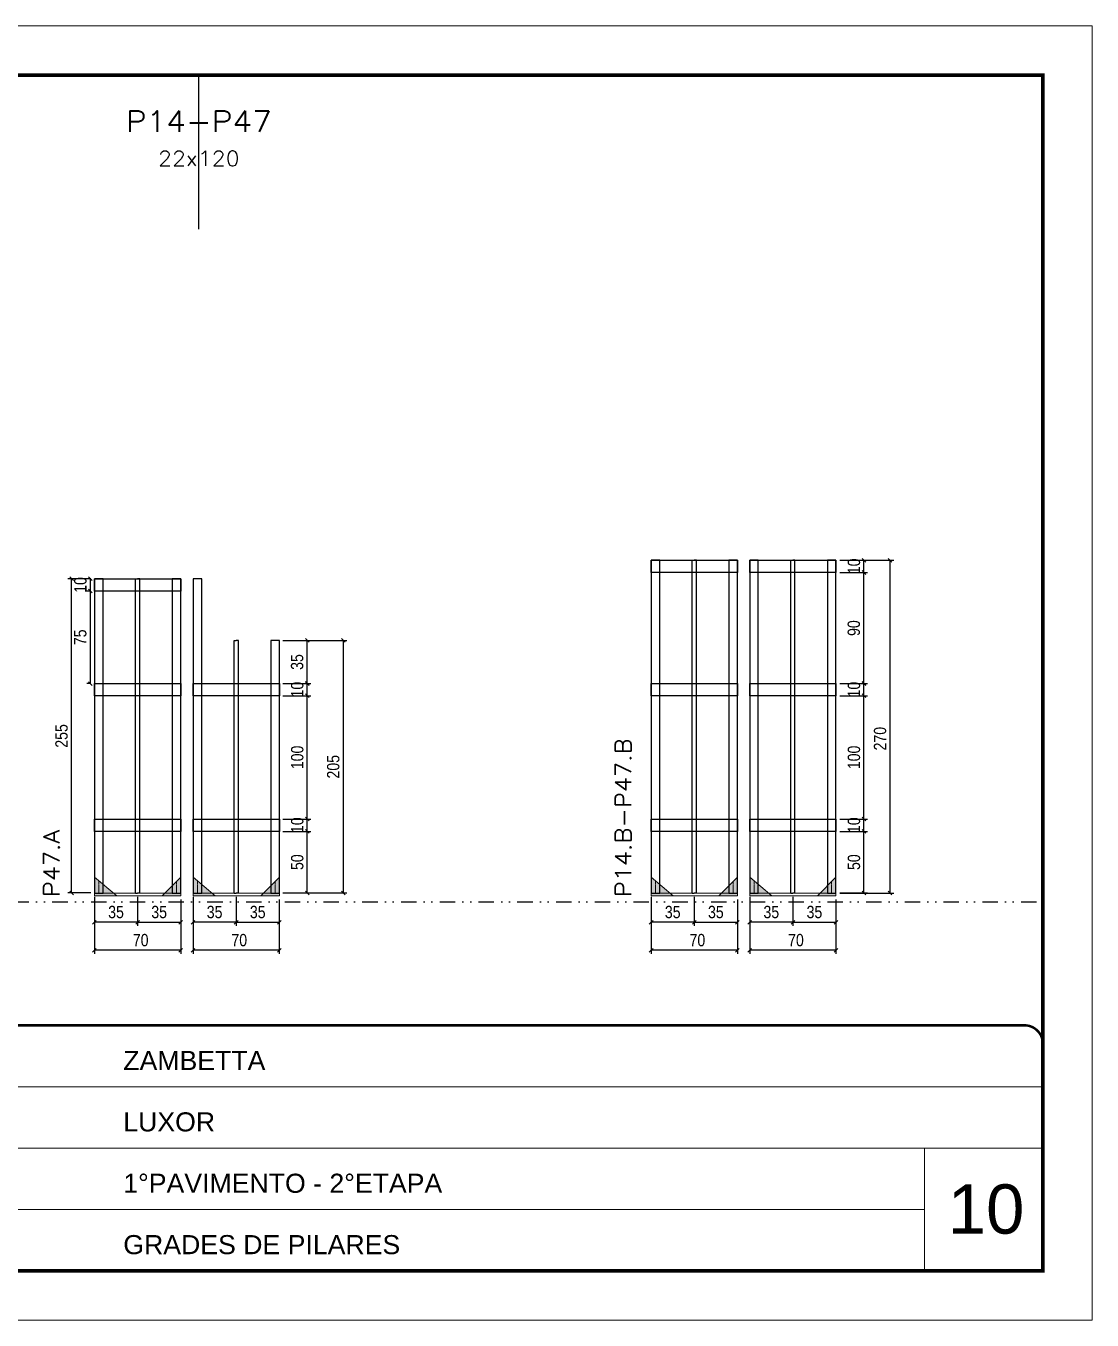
# Model space of a CAD drawing. Extents: x 14400 to 20667, y -21631 to 6985.
# Drawn here: x 16632 to 17497, y 3638 to 4688 of the extents above; entities that cross this region are included whole.
import ezdxf
from ezdxf.enums import TextEntityAlignment as Align

# ---------------------------------------------------------------- set-up
doc = ezdxf.new("R2010")
doc.units = 0
for name, pattern in [('CONTINUO', [0]), ('DASHED', [0.75, 0.5, -0.25]), ('DIVIDE2', [0.625, 0.25, -0.125, 0, -0.125, 0, -0.125]), ('HIDDEN', [0.375, 0.25, -0.125])]:
    doc.linetypes.add(name, pattern=pattern)
for name, color, linetype, lineweight in [('CARIMBO', 255, 'Continuous', 9), ('Folhas', 255, 'Continuous', 9), ('Madeira', 126, 'Continuous', 18), ('Sarr 2.2x7', 40, 'Continuous', 9), ('SARRAFO DE PRESSAO', 251, 'DASHED', 9), ('Texto Seção', 7, 'Continuous', 15)]:
    doc.layers.add(name, color=color, linetype=linetype, lineweight=lineweight)
for name, color, linetype in [('COTA', 241, 'Continuous'), ('Nível', 160, 'Continuous'), ('SARR_2.2x10', 60, 'Continuous'), ('SARR_3.5x7', 81, 'Continuous'), ('SARR_7x7', 40, 'Continuous'), ('Texto de Titulo', 7, 'Continuous'), ('Texto Qtd Sarr', 242, 'Continuous')]:
    doc.layers.add(name, color=color, linetype=linetype)
doc.styles.add('ARIAL', font='arial.ttf')
doc.styles.add('COTA TECNICA', font='techl___.ttf', dxfattribs={"height": 10})
doc.styles.add('REGUA-120', font='ROMANS.shx', dxfattribs={"height": 15})
doc.styles.add('ROMANS', font='romans.shx')
doc.dimstyles.new('PAINEL', dxfattribs={"dimtxt": 10, "dimasz": 3, "dimexe": 3, "dimexo": 3, "dimgap": 3, "dimtad": 1, "dimdec": 1, "dimzin": 12, "dimdsep": 46, "dimtxsty": 'COTA TECNICA', "dimblk1": 'OBLIQUE', "dimblk2": 'OBLIQUE', "dimsah": 1, "dimcen": 0.9, "dimclrd": 4, "dimclre": 4, "dimclrt": 240, "dimadec": 1, "dimazin": 3, "dimtfac": 1, "dimtdec": 1, "dimtmove": 0, "dimatfit": 3, "dimfxl": 1, "dimtolj": 1, "dimtzin": 12, "dimarcsym": 0})

# ---------------------------------------------------------------- blocks, each defined once
blk = doc.blocks.new('9999999999')
at = {"color": 30, "linetype": 'CONTINUO'}
for p, q in [((98564.6, 34379.6), (99584, 34379.6)), ((98564.6, 34329.8), (99488, 34329.8)), ((99584, 34329.8), (99488, 34329.8)), ((99488, 34329.8), (99488, 34230.2)), ((98564.6, 34280), (99488, 34280))]:
    blk.add_line(p, q, dxfattribs=at)
at = {"color": 30, "linetype": 'CONTINUO', "const_width": 2}
blk.add_lwpolyline([(99584, 34230.2), (99584, 34414.4, 0.414214), (99569, 34429.4), (98229, 34429.4, 0.414214), (98214, 34414.4), (98214, 34245.2, 0.414214), (98229, 34230.2), (99584, 34230.2)], format="xyb", dxfattribs=at)
at = {"layer": 'Folhas'}
blk.add_lwpolyline([(98139, 34190.2), (99624, 34190.2), (99624, 35240.2), (98139, 35240.2)], close=True, dxfattribs=at)
at = {"layer": 'Folhas', "color": 30, "const_width": 3}
blk.add_lwpolyline([(98214, 34230.2), (99584, 34230.2), (99584, 35200.2), (98214, 35200.2)], close=True, dxfattribs=at)
at = {"color": 7, "linetype": 'Continuous', "ltscale": 5, "style": 'ARIAL'}
for s, height, p in [('ZAMBETTA', 15.48, (98837.7, 34393.1)), ('LUXOR', 15.48, (98837.7, 34343.3)), ('1°PAVIMENTO - 2°ETAPA', 15.483, (98837.7, 34293.5)), ('GRADES DE PILARES', 15.483, (98837.7, 34243.7))]:
    blk.add_text(s, height=height, dxfattribs=at).set_placement(p)
blk = doc.blocks.new('_Oblique')
at = {"color": 0, "linetype": 'ByBlock', "lineweight": -2}
blk.add_line((-0.5, -0.5), (0.5, 0.5), dxfattribs=at)
blk = doc.blocks.new('*D812')
at = {"layer": 'COTA', "color": 4, "lineweight": -2, "transparency": 16777216}
for p, q in [((17289.1, 3978.9), (17289.1, 3934.7)), ((17219.1, 3965.9), (17219.1, 3934.7)), ((17289.1, 3937.7), (17219.1, 3937.7))]:
    blk.add_line(p, q, dxfattribs=at)
at = {"layer": 'Defpoints', "color": 0, "transparency": 16777216}
for p in [(17289.1, 3981.9), (17219.1, 3968.9), (17219.1, 3937.7)]:
    blk.add_point(p, dxfattribs=at)
at = {"layer": 'COTA', "color": 4, "lineweight": -2, "transparency": 16777216, "xscale": 3, "yscale": 3, "zscale": 3, "rotation": 180}
blk.add_blockref('_Oblique', (17219.1, 3937.7), dxfattribs=at)
at = {"layer": 'COTA', "color": 4, "lineweight": -2, "transparency": 16777216, "xscale": 3, "yscale": 3, "zscale": 3}
blk.add_blockref('_Oblique', (17289.1, 3937.7), dxfattribs=at)
at = {"layer": 'COTA', "color": 240, "transparency": 16777216, "insert": (17256.6, 3945.8), "char_height": 10, "attachment_point": 5, "style": 'COTA TECNICA'}
blk.add_mtext('\\A1;70', dxfattribs=at)
blk = doc.blocks.new('*D813')
at = {"layer": 'COTA', "color": 4, "lineweight": -2, "transparency": 16777216}
for p, q in [((17292.1, 4034.1), (17314.8, 4034.1)), ((17311.8, 3984.1), (17311.8, 4034.1)), ((17292.1, 3984.1), (17314.8, 3984.1))]:
    blk.add_line(p, q, dxfattribs=at)
at = {"layer": 'Defpoints', "color": 0, "transparency": 16777216}
for p in [(17289.1, 4034.1), (17311.8, 4034.1), (17289.1, 3984.1)]:
    blk.add_point(p, dxfattribs=at)
at = {"layer": 'COTA', "color": 4, "lineweight": -2, "transparency": 16777216, "xscale": 3, "yscale": 3, "zscale": 3}
for p, rotation in [((17311.8, 4034.1), 90), ((17311.8, 3984.1), 270)]:
    blk.add_blockref('_Oblique', p, dxfattribs=dict(at, rotation=rotation))
at = {"layer": 'COTA', "color": 240, "transparency": 16777216, "insert": (17303.7, 4009.1), "char_height": 10, "attachment_point": 5, "rotation": 90, "style": 'COTA TECNICA'}
blk.add_mtext('\\A1;50', dxfattribs=at)
blk = doc.blocks.new('*D814')
at = {"layer": 'COTA', "color": 4, "lineweight": -2, "transparency": 16777216}
for p, q in [((17292.1, 4044.1), (17314.8, 4044.1)), ((17311.8, 4034.1), (17311.8, 4044.1)), ((17292.1, 4034.1), (17314.8, 4034.1))]:
    blk.add_line(p, q, dxfattribs=at)
at = {"layer": 'Defpoints', "color": 0, "transparency": 16777216}
for p in [(17289.1, 4044.1), (17311.8, 4044.1), (17289.1, 4034.1)]:
    blk.add_point(p, dxfattribs=at)
at = {"layer": 'COTA', "color": 4, "lineweight": -2, "transparency": 16777216, "xscale": 3, "yscale": 3, "zscale": 3}
for p, rotation in [((17311.8, 4044.1), 90), ((17311.8, 4034.1), 270)]:
    blk.add_blockref('_Oblique', p, dxfattribs=dict(at, rotation=rotation))
at = {"layer": 'COTA', "color": 240, "transparency": 16777216, "insert": (17303.7, 4039.1), "char_height": 10, "attachment_point": 5, "rotation": 90, "style": 'COTA TECNICA'}
blk.add_mtext('\\A1;10', dxfattribs=at)
blk = doc.blocks.new('*D815')
at = {"layer": 'COTA', "color": 4, "lineweight": -2, "transparency": 16777216}
for p, q in [((17292.1, 4144.1), (17314.8, 4144.1)), ((17311.8, 4044.1), (17311.8, 4144.1)), ((17292.1, 4044.1), (17314.8, 4044.1))]:
    blk.add_line(p, q, dxfattribs=at)
at = {"layer": 'Defpoints', "color": 0, "transparency": 16777216}
for p in [(17289.1, 4144.1), (17311.8, 4144.1), (17289.1, 4044.1)]:
    blk.add_point(p, dxfattribs=at)
at = {"layer": 'COTA', "color": 4, "lineweight": -2, "transparency": 16777216, "xscale": 3, "yscale": 3, "zscale": 3}
for p, rotation in [((17311.8, 4144.1), 90), ((17311.8, 4044.1), 270)]:
    blk.add_blockref('_Oblique', p, dxfattribs=dict(at, rotation=rotation))
at = {"layer": 'COTA', "color": 240, "transparency": 16777216, "insert": (17303.7, 4094.1), "char_height": 10, "attachment_point": 5, "rotation": 90, "style": 'COTA TECNICA'}
blk.add_mtext('\\A1;100', dxfattribs=at)
blk = doc.blocks.new('*D816')
at = {"layer": 'COTA', "color": 4, "lineweight": -2, "transparency": 16777216}
for p, q in [((17292.1, 4154.1), (17314.8, 4154.1)), ((17311.8, 4144.1), (17311.8, 4154.1)), ((17292.1, 4144.1), (17314.8, 4144.1))]:
    blk.add_line(p, q, dxfattribs=at)
at = {"layer": 'Defpoints', "color": 0, "transparency": 16777216}
for p in [(17289.1, 4154.1), (17311.8, 4154.1), (17289.1, 4144.1)]:
    blk.add_point(p, dxfattribs=at)
at = {"layer": 'COTA', "color": 4, "lineweight": -2, "transparency": 16777216, "xscale": 3, "yscale": 3, "zscale": 3}
for p, rotation in [((17311.8, 4154.1), 90), ((17311.8, 4144.1), 270)]:
    blk.add_blockref('_Oblique', p, dxfattribs=dict(at, rotation=rotation))
at = {"layer": 'COTA', "color": 240, "transparency": 16777216, "insert": (17303.7, 4149.1), "char_height": 10, "attachment_point": 5, "rotation": 90, "style": 'COTA TECNICA'}
blk.add_mtext('\\A1;10', dxfattribs=at)
blk = doc.blocks.new('*D817')
at = {"layer": 'COTA', "color": 4, "lineweight": -2, "transparency": 16777216}
for p, q in [((17292.1, 4254), (17336, 4254)), ((17333, 3984), (17333, 4254)), ((17292.1, 3984), (17336, 3984))]:
    blk.add_line(p, q, dxfattribs=at)
at = {"layer": 'Defpoints', "color": 0, "transparency": 16777216}
for p in [(17289.1, 4254), (17333, 4254), (17289.1, 3984)]:
    blk.add_point(p, dxfattribs=at)
at = {"layer": 'COTA', "color": 4, "lineweight": -2, "transparency": 16777216, "xscale": 3, "yscale": 3, "zscale": 3}
for p, rotation in [((17333, 4254), 90), ((17333, 3984), 270)]:
    blk.add_blockref('_Oblique', p, dxfattribs=dict(at, rotation=rotation))
at = {"layer": 'COTA', "color": 240, "transparency": 16777216, "insert": (17324.9, 4109.3), "char_height": 10, "attachment_point": 5, "rotation": 90, "style": 'COTA TECNICA'}
blk.add_mtext('\\A1;270', dxfattribs=at)
blk = doc.blocks.new('*D818')
at = {"layer": 'COTA', "color": 4, "lineweight": -2, "transparency": 16777216}
for p, q in [((17209.1, 3978.9), (17209.1, 3934.7)), ((17139.1, 3965.9), (17139.1, 3934.7)), ((17209.1, 3937.7), (17139.1, 3937.7))]:
    blk.add_line(p, q, dxfattribs=at)
at = {"layer": 'Defpoints', "color": 0, "transparency": 16777216}
for p in [(17209.1, 3981.9), (17139.1, 3968.9), (17139.1, 3937.7)]:
    blk.add_point(p, dxfattribs=at)
at = {"layer": 'COTA', "color": 4, "lineweight": -2, "transparency": 16777216, "xscale": 3, "yscale": 3, "zscale": 3, "rotation": 180}
blk.add_blockref('_Oblique', (17139.1, 3937.7), dxfattribs=at)
at = {"layer": 'COTA', "color": 4, "lineweight": -2, "transparency": 16777216, "xscale": 3, "yscale": 3, "zscale": 3}
blk.add_blockref('_Oblique', (17209.1, 3937.7), dxfattribs=at)
at = {"layer": 'COTA', "color": 240, "transparency": 16777216, "insert": (17176.6, 3945.8), "char_height": 10, "attachment_point": 5, "style": 'COTA TECNICA'}
blk.add_mtext('\\A1;70', dxfattribs=at)
blk = doc.blocks.new('*D819')
at = {"layer": 'COTA', "color": 4, "lineweight": -2, "transparency": 16777216}
for p, q in [((17139.1, 3981.1), (17139.1, 3957.4)), ((17174.1, 3981.1), (17174.1, 3957.4)), ((17174.1, 3960.4), (17139.1, 3960.4))]:
    blk.add_line(p, q, dxfattribs=at)
at = {"layer": 'Defpoints', "color": 0, "transparency": 16777216}
for p in [(17139.1, 3984.1), (17174.1, 3984.1), (17139.1, 3960.4)]:
    blk.add_point(p, dxfattribs=at)
at = {"layer": 'COTA', "color": 4, "lineweight": -2, "transparency": 16777216, "xscale": 3, "yscale": 3, "zscale": 3, "rotation": 180}
blk.add_blockref('_Oblique', (17139.1, 3960.4), dxfattribs=at)
at = {"layer": 'COTA', "color": 4, "lineweight": -2, "transparency": 16777216, "xscale": 3, "yscale": 3, "zscale": 3}
blk.add_blockref('_Oblique', (17174.1, 3960.4), dxfattribs=at)
at = {"layer": 'COTA', "color": 240, "transparency": 16777216, "insert": (17156.6, 3968.6), "char_height": 10, "attachment_point": 5, "style": 'COTA TECNICA'}
blk.add_mtext('\\A1;35', dxfattribs=at)
blk = doc.blocks.new('*D820')
at = {"layer": 'COTA', "color": 4, "lineweight": -2, "transparency": 16777216}
for p, q in [((17292.1, 4244.1), (17314.8, 4244.1)), ((17311.8, 4154), (17311.8, 4244.1)), ((17292.1, 4154), (17314.8, 4154))]:
    blk.add_line(p, q, dxfattribs=at)
at = {"layer": 'Defpoints', "color": 0, "transparency": 16777216}
for p in [(17289.1, 4244.1), (17311.8, 4244.1), (17289.1, 4154)]:
    blk.add_point(p, dxfattribs=at)
at = {"layer": 'COTA', "color": 4, "lineweight": -2, "transparency": 16777216, "xscale": 3, "yscale": 3, "zscale": 3}
for p, rotation in [((17311.8, 4244.1), 90), ((17311.8, 4154), 270)]:
    blk.add_blockref('_Oblique', p, dxfattribs=dict(at, rotation=rotation))
at = {"layer": 'COTA', "color": 240, "transparency": 16777216, "insert": (17303.6, 4199), "char_height": 10, "attachment_point": 5, "rotation": 90, "style": 'COTA TECNICA'}
blk.add_mtext('\\A1;90', dxfattribs=at)
blk = doc.blocks.new('*D821')
at = {"layer": 'COTA', "color": 4, "lineweight": -2, "transparency": 16777216}
for p, q in [((17292.1, 4254.1), (17314.8, 4254.1)), ((17311.8, 4244.1), (17311.8, 4254.1)), ((17292.1, 4244.1), (17314.8, 4244.1))]:
    blk.add_line(p, q, dxfattribs=at)
at = {"layer": 'Defpoints', "color": 0, "transparency": 16777216}
for p in [(17289.1, 4254.1), (17311.8, 4254.1), (17289.1, 4244.1)]:
    blk.add_point(p, dxfattribs=at)
at = {"layer": 'COTA', "color": 4, "lineweight": -2, "transparency": 16777216, "xscale": 3, "yscale": 3, "zscale": 3}
for p, rotation in [((17311.8, 4254.1), 90), ((17311.8, 4244.1), 270)]:
    blk.add_blockref('_Oblique', p, dxfattribs=dict(at, rotation=rotation))
at = {"layer": 'COTA', "color": 240, "transparency": 16777216, "insert": (17303.7, 4249.1), "char_height": 10, "attachment_point": 5, "rotation": 90, "style": 'COTA TECNICA'}
blk.add_mtext('\\A1;10', dxfattribs=at)
blk = doc.blocks.new('*D822')
at = {"layer": 'COTA', "color": 4, "lineweight": -2, "transparency": 16777216}
for p, q in [((17219.1, 3981.1), (17219.1, 3957.4)), ((17254.1, 3981.1), (17254.1, 3957.4)), ((17254.1, 3960.4), (17219.1, 3960.4))]:
    blk.add_line(p, q, dxfattribs=at)
at = {"layer": 'Defpoints', "color": 0, "transparency": 16777216}
for p in [(17219.1, 3984.1), (17254.1, 3984.1), (17219.1, 3960.4)]:
    blk.add_point(p, dxfattribs=at)
at = {"layer": 'COTA', "color": 4, "lineweight": -2, "transparency": 16777216, "xscale": 3, "yscale": 3, "zscale": 3, "rotation": 180}
blk.add_blockref('_Oblique', (17219.1, 3960.4), dxfattribs=at)
at = {"layer": 'COTA', "color": 4, "lineweight": -2, "transparency": 16777216, "xscale": 3, "yscale": 3, "zscale": 3}
blk.add_blockref('_Oblique', (17254.1, 3960.4), dxfattribs=at)
at = {"layer": 'COTA', "color": 240, "transparency": 16777216, "insert": (17236.6, 3968.6), "char_height": 10, "attachment_point": 5, "style": 'COTA TECNICA'}
blk.add_mtext('\\A1;35', dxfattribs=at)
blk = doc.blocks.new('*D823')
at = {"layer": 'COTA', "color": 4, "lineweight": -2, "transparency": 16777216}
for p, q in [((17174.1, 3981.1), (17174.1, 3957.4)), ((17209.1, 3978.9), (17209.1, 3957.4)), ((17174.1, 3960.4), (17209.1, 3960.4))]:
    blk.add_line(p, q, dxfattribs=at)
at = {"layer": 'Defpoints', "color": 0, "transparency": 16777216}
for p in [(17174.1, 3984.1), (17209.1, 3981.9), (17209.1, 3960.4)]:
    blk.add_point(p, dxfattribs=at)
at = {"layer": 'COTA', "color": 4, "lineweight": -2, "transparency": 16777216, "xscale": 3, "yscale": 3, "zscale": 3, "rotation": 180}
blk.add_blockref('_Oblique', (17174.1, 3960.4), dxfattribs=at)
at = {"layer": 'COTA', "color": 4, "lineweight": -2, "transparency": 16777216, "xscale": 3, "yscale": 3, "zscale": 3}
blk.add_blockref('_Oblique', (17209.1, 3960.4), dxfattribs=at)
at = {"layer": 'COTA', "color": 240, "transparency": 16777216, "insert": (17191.6, 3968.6), "char_height": 10, "attachment_point": 5, "style": 'COTA TECNICA'}
blk.add_mtext('\\A1;35', dxfattribs=at)
blk = doc.blocks.new('*D824')
at = {"layer": 'COTA', "color": 4, "lineweight": -2, "transparency": 16777216}
for p, q in [((17254.1, 3981.1), (17254.1, 3957.4)), ((17289.1, 3978.9), (17289.1, 3957.4)), ((17254.1, 3960.4), (17289.1, 3960.4))]:
    blk.add_line(p, q, dxfattribs=at)
at = {"layer": 'Defpoints', "color": 0, "transparency": 16777216}
for p in [(17254.1, 3984.1), (17289.1, 3981.9), (17289.1, 3960.4)]:
    blk.add_point(p, dxfattribs=at)
at = {"layer": 'COTA', "color": 4, "lineweight": -2, "transparency": 16777216, "xscale": 3, "yscale": 3, "zscale": 3, "rotation": 180}
blk.add_blockref('_Oblique', (17254.1, 3960.4), dxfattribs=at)
at = {"layer": 'COTA', "color": 4, "lineweight": -2, "transparency": 16777216, "xscale": 3, "yscale": 3, "zscale": 3}
blk.add_blockref('_Oblique', (17289.1, 3960.4), dxfattribs=at)
at = {"layer": 'COTA', "color": 240, "transparency": 16777216, "insert": (17271.6, 3968.6), "char_height": 10, "attachment_point": 5, "style": 'COTA TECNICA'}
blk.add_mtext('\\A1;35', dxfattribs=at)
blk = doc.blocks.new('*D825')
at = {"layer": 'COTA', "color": 4, "lineweight": -2, "transparency": 16777216}
for p, q in [((16837.3, 3978.9), (16837.3, 3934.7)), ((16767.3, 3965.9), (16767.3, 3934.7)), ((16837.3, 3937.7), (16767.3, 3937.7))]:
    blk.add_line(p, q, dxfattribs=at)
at = {"layer": 'Defpoints', "color": 0, "transparency": 16777216}
for p in [(16837.3, 3981.9), (16767.3, 3968.9), (16767.3, 3937.7)]:
    blk.add_point(p, dxfattribs=at)
at = {"layer": 'COTA', "color": 4, "lineweight": -2, "transparency": 16777216, "xscale": 3, "yscale": 3, "zscale": 3, "rotation": 180}
blk.add_blockref('_Oblique', (16767.3, 3937.7), dxfattribs=at)
at = {"layer": 'COTA', "color": 4, "lineweight": -2, "transparency": 16777216, "xscale": 3, "yscale": 3, "zscale": 3}
blk.add_blockref('_Oblique', (16837.3, 3937.7), dxfattribs=at)
at = {"layer": 'COTA', "color": 240, "transparency": 16777216, "insert": (16804.8, 3945.8), "char_height": 10, "attachment_point": 5, "style": 'COTA TECNICA'}
blk.add_mtext('\\A1;70', dxfattribs=at)
blk = doc.blocks.new('*D826')
at = {"layer": 'COTA', "color": 4, "lineweight": -2, "transparency": 16777216}
for p, q in [((16840.3, 4034.1), (16863, 4034.1)), ((16860, 3984.1), (16860, 4034.1)), ((16840.3, 3984.1), (16863, 3984.1))]:
    blk.add_line(p, q, dxfattribs=at)
at = {"layer": 'Defpoints', "color": 0, "transparency": 16777216}
for p in [(16837.3, 4034.1), (16860, 4034.1), (16837.3, 3984.1)]:
    blk.add_point(p, dxfattribs=at)
at = {"layer": 'COTA', "color": 4, "lineweight": -2, "transparency": 16777216, "xscale": 3, "yscale": 3, "zscale": 3}
for p, rotation in [((16860, 4034.1), 90), ((16860, 3984.1), 270)]:
    blk.add_blockref('_Oblique', p, dxfattribs=dict(at, rotation=rotation))
at = {"layer": 'COTA', "color": 240, "transparency": 16777216, "insert": (16851.9, 4009.1), "char_height": 10, "attachment_point": 5, "rotation": 90, "style": 'COTA TECNICA'}
blk.add_mtext('\\A1;50', dxfattribs=at)
blk = doc.blocks.new('*D827')
at = {"layer": 'COTA', "color": 4, "lineweight": -2, "transparency": 16777216}
for p, q in [((16840.3, 4044.1), (16863, 4044.1)), ((16860, 4034.1), (16860, 4044.1)), ((16840.3, 4034.1), (16863, 4034.1))]:
    blk.add_line(p, q, dxfattribs=at)
at = {"layer": 'Defpoints', "color": 0, "transparency": 16777216}
for p in [(16837.3, 4044.1), (16860, 4044.1), (16837.3, 4034.1)]:
    blk.add_point(p, dxfattribs=at)
at = {"layer": 'COTA', "color": 4, "lineweight": -2, "transparency": 16777216, "xscale": 3, "yscale": 3, "zscale": 3}
for p, rotation in [((16860, 4044.1), 90), ((16860, 4034.1), 270)]:
    blk.add_blockref('_Oblique', p, dxfattribs=dict(at, rotation=rotation))
at = {"layer": 'COTA', "color": 240, "transparency": 16777216, "insert": (16851.9, 4039.1), "char_height": 10, "attachment_point": 5, "rotation": 90, "style": 'COTA TECNICA'}
blk.add_mtext('\\A1;10', dxfattribs=at)
blk = doc.blocks.new('*D828')
at = {"layer": 'COTA', "color": 4, "lineweight": -2, "transparency": 16777216}
for p, q in [((16840.3, 4144.1), (16863, 4144.1)), ((16860, 4044.1), (16860, 4144.1)), ((16840.3, 4044.1), (16863, 4044.1))]:
    blk.add_line(p, q, dxfattribs=at)
at = {"layer": 'Defpoints', "color": 0, "transparency": 16777216}
for p in [(16837.3, 4144.1), (16860, 4144.1), (16837.3, 4044.1)]:
    blk.add_point(p, dxfattribs=at)
at = {"layer": 'COTA', "color": 4, "lineweight": -2, "transparency": 16777216, "xscale": 3, "yscale": 3, "zscale": 3}
for p, rotation in [((16860, 4144.1), 90), ((16860, 4044.1), 270)]:
    blk.add_blockref('_Oblique', p, dxfattribs=dict(at, rotation=rotation))
at = {"layer": 'COTA', "color": 240, "transparency": 16777216, "insert": (16851.9, 4094.1), "char_height": 10, "attachment_point": 5, "rotation": 90, "style": 'COTA TECNICA'}
blk.add_mtext('\\A1;100', dxfattribs=at)
blk = doc.blocks.new('*D829')
at = {"layer": 'COTA', "color": 4, "lineweight": -2, "transparency": 16777216}
for p, q in [((16840.3, 4154.1), (16863, 4154.1)), ((16860, 4144.1), (16860, 4154.1)), ((16840.3, 4144.1), (16863, 4144.1))]:
    blk.add_line(p, q, dxfattribs=at)
at = {"layer": 'Defpoints', "color": 0, "transparency": 16777216}
for p in [(16837.3, 4154.1), (16860, 4154.1), (16837.3, 4144.1)]:
    blk.add_point(p, dxfattribs=at)
at = {"layer": 'COTA', "color": 4, "lineweight": -2, "transparency": 16777216, "xscale": 3, "yscale": 3, "zscale": 3}
for p, rotation in [((16860, 4154.1), 90), ((16860, 4144.1), 270)]:
    blk.add_blockref('_Oblique', p, dxfattribs=dict(at, rotation=rotation))
at = {"layer": 'COTA', "color": 240, "transparency": 16777216, "insert": (16851.9, 4149.1), "char_height": 10, "attachment_point": 5, "rotation": 90, "style": 'COTA TECNICA'}
blk.add_mtext('\\A1;10', dxfattribs=at)
blk = doc.blocks.new('*D830')
at = {"layer": 'COTA', "color": 4, "lineweight": -2, "transparency": 16777216}
for p, q in [((16757.3, 3978.9), (16757.3, 3934.7)), ((16687.3, 3965.9), (16687.3, 3934.7)), ((16757.3, 3937.7), (16687.3, 3937.7))]:
    blk.add_line(p, q, dxfattribs=at)
at = {"layer": 'Defpoints', "color": 0, "transparency": 16777216}
for p in [(16757.3, 3981.9), (16687.3, 3968.9), (16687.3, 3937.7)]:
    blk.add_point(p, dxfattribs=at)
at = {"layer": 'COTA', "color": 4, "lineweight": -2, "transparency": 16777216, "xscale": 3, "yscale": 3, "zscale": 3, "rotation": 180}
blk.add_blockref('_Oblique', (16687.3, 3937.7), dxfattribs=at)
at = {"layer": 'COTA', "color": 4, "lineweight": -2, "transparency": 16777216, "xscale": 3, "yscale": 3, "zscale": 3}
blk.add_blockref('_Oblique', (16757.3, 3937.7), dxfattribs=at)
at = {"layer": 'COTA', "color": 240, "transparency": 16777216, "insert": (16724.8, 3945.8), "char_height": 10, "attachment_point": 5, "style": 'COTA TECNICA'}
blk.add_mtext('\\A1;70', dxfattribs=at)
blk = doc.blocks.new('*D831')
at = {"layer": 'COTA', "color": 4, "lineweight": -2, "transparency": 16777216}
for p, q in [((16687.3, 3981.1), (16687.3, 3957.4)), ((16722.3, 3981.1), (16722.3, 3957.4)), ((16722.3, 3960.4), (16687.3, 3960.4))]:
    blk.add_line(p, q, dxfattribs=at)
at = {"layer": 'Defpoints', "color": 0, "transparency": 16777216}
for p in [(16687.3, 3984.1), (16722.3, 3984.1), (16687.3, 3960.4)]:
    blk.add_point(p, dxfattribs=at)
at = {"layer": 'COTA', "color": 4, "lineweight": -2, "transparency": 16777216, "xscale": 3, "yscale": 3, "zscale": 3, "rotation": 180}
blk.add_blockref('_Oblique', (16687.3, 3960.4), dxfattribs=at)
at = {"layer": 'COTA', "color": 4, "lineweight": -2, "transparency": 16777216, "xscale": 3, "yscale": 3, "zscale": 3}
blk.add_blockref('_Oblique', (16722.3, 3960.4), dxfattribs=at)
at = {"layer": 'COTA', "color": 240, "transparency": 16777216, "insert": (16704.8, 3968.6), "char_height": 10, "attachment_point": 5, "style": 'COTA TECNICA'}
blk.add_mtext('\\A1;35', dxfattribs=at)
blk = doc.blocks.new('*D832')
at = {"layer": 'COTA', "color": 4, "lineweight": -2, "transparency": 16777216}
for p, q in [((16767.3, 3981.1), (16767.3, 3957.4)), ((16802.3, 3981.1), (16802.3, 3957.4)), ((16802.3, 3960.4), (16767.3, 3960.4))]:
    blk.add_line(p, q, dxfattribs=at)
at = {"layer": 'Defpoints', "color": 0, "transparency": 16777216}
for p in [(16767.3, 3984.1), (16802.3, 3984.1), (16767.3, 3960.4)]:
    blk.add_point(p, dxfattribs=at)
at = {"layer": 'COTA', "color": 4, "lineweight": -2, "transparency": 16777216, "xscale": 3, "yscale": 3, "zscale": 3, "rotation": 180}
blk.add_blockref('_Oblique', (16767.3, 3960.4), dxfattribs=at)
at = {"layer": 'COTA', "color": 4, "lineweight": -2, "transparency": 16777216, "xscale": 3, "yscale": 3, "zscale": 3}
blk.add_blockref('_Oblique', (16802.3, 3960.4), dxfattribs=at)
at = {"layer": 'COTA', "color": 240, "transparency": 16777216, "insert": (16784.8, 3968.6), "char_height": 10, "attachment_point": 5, "style": 'COTA TECNICA'}
blk.add_mtext('\\A1;35', dxfattribs=at)
blk = doc.blocks.new('*D833')
at = {"layer": 'COTA', "color": 4, "lineweight": -2, "transparency": 16777216}
for p, q in [((16722.3, 3981.1), (16722.3, 3957.4)), ((16757.3, 3978.9), (16757.3, 3957.4)), ((16722.3, 3960.4), (16757.3, 3960.4))]:
    blk.add_line(p, q, dxfattribs=at)
at = {"layer": 'Defpoints', "color": 0, "transparency": 16777216}
for p in [(16722.3, 3984.1), (16757.3, 3981.9), (16757.3, 3960.4)]:
    blk.add_point(p, dxfattribs=at)
at = {"layer": 'COTA', "color": 4, "lineweight": -2, "transparency": 16777216, "xscale": 3, "yscale": 3, "zscale": 3, "rotation": 180}
blk.add_blockref('_Oblique', (16722.3, 3960.4), dxfattribs=at)
at = {"layer": 'COTA', "color": 4, "lineweight": -2, "transparency": 16777216, "xscale": 3, "yscale": 3, "zscale": 3}
blk.add_blockref('_Oblique', (16757.3, 3960.4), dxfattribs=at)
at = {"layer": 'COTA', "color": 240, "transparency": 16777216, "insert": (16739.8, 3968.6), "char_height": 10, "attachment_point": 5, "style": 'COTA TECNICA'}
blk.add_mtext('\\A1;35', dxfattribs=at)
blk = doc.blocks.new('*D834')
at = {"layer": 'COTA', "color": 4, "lineweight": -2, "transparency": 16777216}
for p, q in [((16802.3, 3981.1), (16802.3, 3957.4)), ((16837.3, 3978.9), (16837.3, 3957.4)), ((16802.3, 3960.4), (16837.3, 3960.4))]:
    blk.add_line(p, q, dxfattribs=at)
at = {"layer": 'Defpoints', "color": 0, "transparency": 16777216}
for p in [(16802.3, 3984.1), (16837.3, 3981.9), (16837.3, 3960.4)]:
    blk.add_point(p, dxfattribs=at)
at = {"layer": 'COTA', "color": 4, "lineweight": -2, "transparency": 16777216, "xscale": 3, "yscale": 3, "zscale": 3, "rotation": 180}
blk.add_blockref('_Oblique', (16802.3, 3960.4), dxfattribs=at)
at = {"layer": 'COTA', "color": 4, "lineweight": -2, "transparency": 16777216, "xscale": 3, "yscale": 3, "zscale": 3}
blk.add_blockref('_Oblique', (16837.3, 3960.4), dxfattribs=at)
at = {"layer": 'COTA', "color": 240, "transparency": 16777216, "insert": (16819.8, 3968.6), "char_height": 10, "attachment_point": 5, "style": 'COTA TECNICA'}
blk.add_mtext('\\A1;35', dxfattribs=at)
blk = doc.blocks.new('*D846')
at = {"layer": 'COTA', "color": 4, "lineweight": -2, "transparency": 16777216}
for p, q in [((16840.3, 4189), (16863, 4189)), ((16860, 4154), (16860, 4189)), ((16840.3, 4154), (16863, 4154))]:
    blk.add_line(p, q, dxfattribs=at)
at = {"layer": 'Defpoints', "color": 0, "transparency": 16777216}
for p in [(16837.3, 4189), (16860, 4189), (16837.3, 4154)]:
    blk.add_point(p, dxfattribs=at)
at = {"layer": 'COTA', "color": 4, "lineweight": -2, "transparency": 16777216, "xscale": 3, "yscale": 3, "zscale": 3}
for p, rotation in [((16860, 4189), 90), ((16860, 4154), 270)]:
    blk.add_blockref('_Oblique', p, dxfattribs=dict(at, rotation=rotation))
at = {"layer": 'COTA', "color": 240, "transparency": 16777216, "insert": (16851.8, 4171.5), "char_height": 10, "attachment_point": 5, "rotation": 90, "style": 'COTA TECNICA'}
blk.add_mtext('\\A1;35', dxfattribs=at)
blk = doc.blocks.new('*D847')
at = {"layer": 'COTA', "color": 4, "lineweight": -2, "transparency": 16777216}
for p, q in [((16840.3, 4189), (16892.2, 4189)), ((16889.2, 4189), (16889.2, 3984.1)), ((16840.3, 3984.1), (16892.2, 3984.1))]:
    blk.add_line(p, q, dxfattribs=at)
at = {"layer": 'Defpoints', "color": 0, "transparency": 16777216}
for p in [(16837.3, 4189), (16837.3, 3984.1), (16889.2, 3984.1)]:
    blk.add_point(p, dxfattribs=at)
at = {"layer": 'COTA', "color": 4, "lineweight": -2, "transparency": 16777216, "xscale": 3, "yscale": 3, "zscale": 3}
for p, rotation in [((16889.2, 4189), 90), ((16889.2, 3984.1), 270)]:
    blk.add_blockref('_Oblique', p, dxfattribs=dict(at, rotation=rotation))
at = {"layer": 'COTA', "color": 240, "transparency": 16777216, "insert": (16881.1, 4086.5), "char_height": 10, "attachment_point": 5, "rotation": 90, "style": 'COTA TECNICA'}
blk.add_mtext('\\A1;205', dxfattribs=at)
blk = doc.blocks.new('*D848')
at = {"layer": 'COTA', "color": 4, "lineweight": -2, "transparency": 16777216}
for p, q in [((16684.3, 4239), (16665.7, 4239)), ((16668.7, 3984.1), (16668.7, 4239)), ((16684.3, 3984.1), (16665.7, 3984.1))]:
    blk.add_line(p, q, dxfattribs=at)
at = {"layer": 'Defpoints', "color": 0, "transparency": 16777216}
for p in [(16668.7, 4239), (16687.3, 4239), (16687.3, 3984.1)]:
    blk.add_point(p, dxfattribs=at)
at = {"layer": 'COTA', "color": 4, "lineweight": -2, "transparency": 16777216, "xscale": 3, "yscale": 3, "zscale": 3}
for p, rotation in [((16668.7, 4239), 90), ((16668.7, 3984.1), 270)]:
    blk.add_blockref('_Oblique', p, dxfattribs=dict(at, rotation=rotation))
at = {"layer": 'COTA', "color": 240, "transparency": 16777216, "insert": (16660.6, 4111.5), "char_height": 10, "attachment_point": 5, "rotation": 90, "style": 'COTA TECNICA'}
blk.add_mtext('\\A1;255', dxfattribs=at)
blk = doc.blocks.new('*D849')
at = {"layer": 'COTA', "color": 4, "lineweight": -2, "transparency": 16777216}
for p, q in [((16684.3, 4229), (16681, 4229)), ((16684, 4154), (16684, 4229)), ((16684.3, 4154), (16681, 4154))]:
    blk.add_line(p, q, dxfattribs=at)
at = {"layer": 'Defpoints', "color": 0, "transparency": 16777216}
for p in [(16684, 4229), (16687.3, 4229), (16687.3, 4154)]:
    blk.add_point(p, dxfattribs=at)
at = {"layer": 'COTA', "color": 4, "lineweight": -2, "transparency": 16777216, "xscale": 3, "yscale": 3, "zscale": 3}
for p, rotation in [((16684, 4229), 90), ((16684, 4154), 270)]:
    blk.add_blockref('_Oblique', p, dxfattribs=dict(at, rotation=rotation))
at = {"layer": 'COTA', "color": 240, "transparency": 16777216, "insert": (16675.8, 4191.5), "char_height": 10, "attachment_point": 5, "rotation": 90, "style": 'COTA TECNICA'}
blk.add_mtext('\\A1;75', dxfattribs=at)
blk = doc.blocks.new('*D850')
at = {"layer": 'COTA', "color": 4, "lineweight": -2, "transparency": 16777216}
for p, q in [((16684.3, 4239), (16681, 4239)), ((16684, 4229), (16684, 4239)), ((16684.3, 4229), (16681, 4229))]:
    blk.add_line(p, q, dxfattribs=at)
at = {"layer": 'Defpoints', "color": 0, "transparency": 16777216}
for p in [(16684, 4239), (16687.3, 4239), (16687.3, 4229)]:
    blk.add_point(p, dxfattribs=at)
at = {"layer": 'COTA', "color": 4, "lineweight": -2, "transparency": 16777216, "xscale": 3, "yscale": 3, "zscale": 3}
for p, rotation in [((16684, 4239), 90), ((16684, 4229), 270)]:
    blk.add_blockref('_Oblique', p, dxfattribs=dict(at, rotation=rotation))
at = {"layer": 'COTA', "color": 240, "transparency": 16777216, "insert": (16675.9, 4234), "char_height": 10, "attachment_point": 5, "rotation": 90, "style": 'COTA TECNICA'}
blk.add_mtext('\\A1;10', dxfattribs=at)
blk = doc.blocks.new('titulo1')
at = {"layer": 'Defpoints', "color": 252, "linetype": 'HIDDEN', "ltscale": 2}
blk.add_line((0, 0), (0, 125), dxfattribs=at)
at = {"layer": 'Defpoints', "style": 'ROMANS', "oblique": 15}
blk.add_attdef('FOLHA', text='', height=10, dxfattribs=at).set_placement((0, 15.6), align=Align.MIDDLE_CENTER)
at = {"layer": 'Texto Qtd Sarr', "color": 3, "style": 'ROMANS', "oblique": 15}
for tag, height, p in [('TITULO', 17, (0, 71.4)), ('SEÇÃO', 12, (0, 41.5))]:
    blk.add_attdef(tag, text='', height=height, dxfattribs=at).set_placement(p, align=Align.MIDDLE_CENTER)

msp = doc.modelspace()

# ---------------------------------------------------------------- hatches: boundary and pattern name
at = {"layer": 'Madeira'}
h = msp.add_hatch(color=252, dxfattribs=at)
h.dxf.hatch_style = 2
h.paths.add_polyline_path([(16687.35, 3996.86), (16687.35, 3981.86), (16705.35, 3981.86)])
h = msp.add_hatch(color=252, dxfattribs=at)
h.dxf.hatch_style = 2
h.paths.add_polyline_path([(16757.35, 3996.86), (16757.35, 3981.86), (16742.35, 3981.86)])
h = msp.add_hatch(color=252, dxfattribs=at)
h.dxf.hatch_style = 2
h.paths.add_polyline_path([(16767.35, 3996.86), (16767.35, 3981.86), (16785.35, 3981.86)])
h = msp.add_hatch(color=252, dxfattribs=at)
h.dxf.hatch_style = 2
h.paths.add_polyline_path([(16837.35, 3996.86), (16837.35, 3981.86), (16822.35, 3981.86)])
h = msp.add_hatch(color=252, dxfattribs=at)
h.dxf.hatch_style = 2
h.paths.add_polyline_path([(17139.07, 3996.86), (17139.07, 3981.86), (17157.07, 3981.86)])
h = msp.add_hatch(color=252, dxfattribs=at)
h.dxf.hatch_style = 2
h.paths.add_polyline_path([(17209.07, 3996.86), (17209.07, 3981.86), (17194.07, 3981.86)])
h = msp.add_hatch(color=252, dxfattribs=at)
h.dxf.hatch_style = 2
h.paths.add_polyline_path([(17219.07, 3996.86), (17219.07, 3981.86), (17237.07, 3981.86)])
h = msp.add_hatch(color=252, dxfattribs=at)
h.dxf.hatch_style = 2
h.paths.add_polyline_path([(17289.07, 3996.86), (17289.07, 3981.86), (17274.07, 3981.86)])

# ---------------------------------------------------------------- linework, layer by layer
at = {"layer": 'Madeira', "color": 1, "linetype": 'HIDDEN'}
for p, q in [((16690.85, 3993.36), (16690.85, 3984.06)), ((16690.85, 3993.36), (16690.85, 3984.06)), ((16753.85, 3993.36), (16753.85, 3984.06)), ((16753.85, 3993.36), (16753.85, 3984.06)), ((16770.85, 3993.36), (16770.85, 3984.06)), ((16770.85, 3993.36), (16770.85, 3984.06)), ((16833.85, 3993.36), (16833.85, 3984.06)), ((16833.85, 3993.36), (16833.85, 3984.06)), ((17142.57, 3993.36), (17142.57, 3984.06)), ((17142.57, 3993.36), (17142.57, 3984.06)), ((17205.57, 3993.36), (17205.57, 3984.06)), ((17205.57, 3993.36), (17205.57, 3984.06)), ((17222.57, 3993.36), (17222.57, 3984.06)), ((17222.57, 3993.36), (17222.57, 3984.06)), ((17285.57, 3993.36), (17285.57, 3984.06)), ((17285.57, 3993.36), (17285.57, 3984.06)), ((16697.18, 3984.06), (16687.35, 3984.06)), ((16697.18, 3984.06), (16687.35, 3984.06)), ((16703.15, 3984.06), (16687.35, 3984.06)), ((16694.35, 3989.86), (16694.35, 3984.06)), ((16744.55, 3984.06), (16757.35, 3984.06)), ((16747.51, 3984.06), (16757.35, 3984.06)), ((16747.51, 3984.06), (16757.35, 3984.06)), ((16777.18, 3984.06), (16767.35, 3984.06)), ((16777.18, 3984.06), (16767.35, 3984.06)), ((16783.15, 3984.06), (16767.35, 3984.06)), ((16774.35, 3989.86), (16774.35, 3984.06)), ((16824.55, 3984.06), (16837.35, 3984.06)), ((16827.51, 3984.06), (16837.35, 3984.06)), ((16827.51, 3984.06), (16837.35, 3984.06)), ((17148.9, 3984.06), (17139.07, 3984.06)), ((17148.9, 3984.06), (17139.07, 3984.06)), ((17154.87, 3984.06), (17139.07, 3984.06)), ((17146.07, 3989.86), (17146.07, 3984.06)), ((17196.27, 3984.06), (17209.07, 3984.06)), ((17199.23, 3984.06), (17209.07, 3984.06)), ((17199.23, 3984.06), (17209.07, 3984.06)), ((17228.9, 3984.06), (17219.07, 3984.06)), ((17228.9, 3984.06), (17219.07, 3984.06)), ((17234.87, 3984.06), (17219.07, 3984.06)), ((17226.07, 3989.86), (17226.07, 3984.06)), ((17276.27, 3984.06), (17289.07, 3984.06)), ((17279.23, 3984.06), (17289.07, 3984.06)), ((17279.23, 3984.06), (17289.07, 3984.06))]:
    msp.add_line(p, q, dxfattribs=at)
at = {"layer": 'Madeira'}
for p, q in [((16687.35, 3984.06), (16687.35, 3981.86)), ((16687.35, 3984.06), (16687.35, 3981.86)), ((16687.35, 3984.06), (16687.35, 3981.86)), ((16767.35, 3984.06), (16767.35, 3981.86)), ((16767.35, 3984.06), (16767.35, 3981.86)), ((16767.35, 3984.06), (16767.35, 3981.86)), ((17139.07, 3984.06), (17139.07, 3981.86)), ((17139.07, 3984.06), (17139.07, 3981.86)), ((17139.07, 3984.06), (17139.07, 3981.86)), ((17219.07, 3984.06), (17219.07, 3981.86)), ((17219.07, 3984.06), (17219.07, 3981.86)), ((17219.07, 3984.06), (17219.07, 3981.86))]:
    msp.add_line(p, q, dxfattribs=at)
at = {"layer": 'Madeira', "color": 0}
for points in [[(16687.35, 3996.86), (16687.35, 3981.86), (16705.35, 3981.86), (16687.35, 3996.86)], [(16757.35, 3996.86), (16757.35, 3981.86), (16742.35, 3981.86), (16757.35, 3996.86)], [(16767.35, 3996.86), (16767.35, 3981.86), (16785.35, 3981.86), (16767.35, 3996.86)], [(16837.35, 3996.86), (16837.35, 3981.86), (16822.35, 3981.86), (16837.35, 3996.86)], [(17139.07, 3996.86), (17139.07, 3981.86), (17157.07, 3981.86), (17139.07, 3996.86)], [(17209.07, 3996.86), (17209.07, 3981.86), (17194.07, 3981.86), (17209.07, 3996.86)], [(17219.07, 3996.86), (17219.07, 3981.86), (17237.07, 3981.86), (17219.07, 3996.86)], [(17289.07, 3996.86), (17289.07, 3981.86), (17274.07, 3981.86), (17289.07, 3996.86)]]:
    msp.add_lwpolyline(points, dxfattribs=at)
at = {"layer": 'Nível', "color": 4, "linetype": 'DIVIDE2', "ltscale": 50}
msp.add_line((16086.97, 3976.86), (17456.97, 3976.86), dxfattribs=at)
at = {"layer": 'Sarr 2.2x7'}
for points in [[(16757.35, 3984.06), (16687.35, 3984.06), (16687.35, 3981.86), (16757.35, 3981.86)], [(16837.35, 3984.06), (16767.35, 3984.06), (16767.35, 3981.86), (16837.35, 3981.86)], [(17209.07, 3984.06), (17139.07, 3984.06), (17139.07, 3981.86), (17209.07, 3981.86)], [(17289.07, 3984.06), (17219.07, 3984.06), (17219.07, 3981.86), (17289.07, 3981.86)]]:
    msp.add_lwpolyline(points, close=True, dxfattribs=at)
at = {"layer": 'SARR_2.2x10'}
for points in [[(17139.07, 4254.03), (17209.07, 4254.03), (17209.07, 4244.03), (17139.07, 4244.03)], [(17219.07, 4254.03), (17289.07, 4254.03), (17289.07, 4244.03), (17219.07, 4244.03)], [(16687.35, 4239.03), (16757.35, 4239.03), (16757.35, 4229.03), (16687.35, 4229.03)], [(16687.35, 4154.03), (16757.35, 4154.03), (16757.35, 4144.03), (16687.35, 4144.03)], [(16767.35, 4154.03), (16837.35, 4154.03), (16837.35, 4144.03), (16767.35, 4144.03)], [(17139.07, 4154.03), (17209.07, 4154.03), (17209.07, 4144.03), (17139.07, 4144.03)], [(17219.07, 4154.03), (17289.07, 4154.03), (17289.07, 4144.03), (17219.07, 4144.03)], [(16687.35, 4044.03), (16757.35, 4044.03), (16757.35, 4034.03), (16687.35, 4034.03)], [(16767.35, 4044.03), (16837.35, 4044.03), (16837.35, 4034.03), (16767.35, 4034.03)], [(17139.07, 4044.03), (17209.07, 4044.03), (17209.07, 4034.03), (17139.07, 4034.03)], [(17219.07, 4044.03), (17289.07, 4044.03), (17289.07, 4034.03), (17219.07, 4034.03)]]:
    msp.add_lwpolyline(points, close=True, dxfattribs=at)
at = {"layer": 'SARR_3.5x7'}
for p, q in [((17172.32, 3984.06), (17172.32, 4254.03)), ((17172.32, 4254.03), (17174.07, 4254.03)), ((17175.82, 4254.03), (17174.07, 4254.03)), ((17175.82, 3984.06), (17175.82, 4254.03)), ((17252.32, 3984.06), (17252.32, 4254.03)), ((17252.32, 4254.03), (17254.07, 4254.03)), ((17255.82, 4254.03), (17254.07, 4254.03)), ((17255.82, 3984.06), (17255.82, 4254.03)), ((16720.6, 3984.06), (16720.6, 4239.03)), ((16720.6, 4239.03), (16722.35, 4239.03)), ((16724.1, 4239.03), (16722.35, 4239.03)), ((16724.1, 3984.06), (16724.1, 4239.03)), ((16800.6, 3984.06), (16800.6, 4189.03)), ((16800.6, 4189.03), (16802.35, 4189.03)), ((16804.1, 4189.03), (16802.35, 4189.03)), ((16804.1, 3984.06), (16804.1, 4189.03)), ((16720.6, 3984.06), (16722.35, 3984.06)), ((16724.1, 3984.06), (16722.35, 3984.06)), ((16800.6, 3984.06), (16802.35, 3984.06)), ((16804.1, 3984.06), (16802.35, 3984.06)), ((17172.32, 3984.06), (17174.07, 3984.06)), ((17175.82, 3984.06), (17174.07, 3984.06)), ((17252.32, 3984.06), (17254.07, 3984.06)), ((17255.82, 3984.06), (17254.07, 3984.06))]:
    msp.add_line(p, q, dxfattribs=at)
at = {"layer": 'SARR_7x7'}
for points in [[(17139.07, 3984.06), (17146.07, 3984.06), (17146.07, 4254.03), (17139.07, 4254.03)], [(17202.07, 3984.06), (17209.07, 3984.06), (17209.07, 4254.03), (17202.07, 4254.03)], [(17219.07, 3984.06), (17226.07, 3984.06), (17226.07, 4254.03), (17219.07, 4254.03)], [(17282.07, 3984.06), (17289.07, 3984.06), (17289.07, 4254.03), (17282.07, 4254.03)], [(16687.35, 3984.06), (16694.35, 3984.06), (16694.35, 4239.03), (16687.35, 4239.03)], [(16750.35, 3984.06), (16757.35, 3984.06), (16757.35, 4239.03), (16750.35, 4239.03)], [(16767.35, 3984.06), (16774.35, 3984.06), (16774.35, 4239.03), (16767.35, 4239.03)], [(16830.35, 3984.06), (16837.35, 3984.06), (16837.35, 4189.03), (16830.35, 4189.03)]]:
    msp.add_lwpolyline(points, close=True, dxfattribs=at)

# ---------------------------------------------------------------- block references
at = {"layer": 'SARRAFO DE PRESSAO', "color": 6, "linetype": 'ByBlock'}
msp.add_blockref('9999999999', (-82127.01, -30552.63), dxfattribs=at)
at = {"layer": 'Texto Seção'}
ref = msp.add_blockref('titulo1', (16771.97, 4522.58), dxfattribs=at)
ref.add_attrib('TITULO', 'P14-P47', dxfattribs={"layer": 'Texto de Titulo', "color": 7, "height": 17, "style": 'ROMANS', "width": 1.1}).set_placement((16771.97, 4610.08), align=Align.MIDDLE_CENTER)
ref.add_attrib('SEÇÃO', '22x120', dxfattribs={"layer": 'Texto de Titulo', "color": 7, "height": 12, "style": 'ROMANS', "width": 1.1}).set_placement((16771.97, 4580.08), align=Align.MIDDLE_CENTER)

# ---------------------------------------------------------------- texts
at = {"layer": 'CARIMBO', "style": 'ARIAL'}
msp.add_text('10', height=40, dxfattribs=at).set_placement((17379.83, 3707.72))
at = {"layer": 'Texto Seção', "style": 'REGUA-120', "width": 1.1}
for s, p in [('P14.B-P47.B', (17122.92, 3980.75)), ('P47.A', (16658.98, 3980.75))]:
    msp.add_text(s, height=13, rotation=90, dxfattribs=at).set_placement(p)

# ---------------------------------------------------------------- dimensions: what is measured, and where the dimension line sits
at = {"layer": 'COTA'}
for base, p1, p2, angle, picture, middle in [((17311.76, 4254.06), (17289.07, 4244.06), (17289.07, 4254.06), 90, '*D821', (17311.76, 4249.06)), ((17332.98, 4254.03), (17289.07, 3984.02), (17289.07, 4254.03), 90, '*D817', (17332.98, 4109.33)), ((16860.05, 4154.06), (16837.35, 4144.06), (16837.35, 4154.06), 90, '*D829', (16860.05, 4149.06)), ((17311.76, 4154.06), (17289.07, 4144.06), (17289.07, 4154.06), 90, '*D816', (17311.76, 4149.06)), ((16860.05, 4044.06), (16837.35, 4034.06), (16837.35, 4044.06), 90, '*D827', (16860.05, 4039.06)), ((17311.76, 4044.06), (17289.07, 4034.06), (17289.07, 4044.06), 90, '*D814', (17311.76, 4039.06)), ((16687.35, 3937.68), (16757.35, 3981.86), (16687.35, 3968.86), 180, '*D830', (16724.85, 3937.68)), ((16767.35, 3937.68), (16837.35, 3981.86), (16767.35, 3968.86), 180, '*D825', (16804.85, 3937.68)), ((17139.07, 3937.68), (17209.07, 3981.86), (17139.07, 3968.86), 180, '*D818', (17176.57, 3937.68)), ((17219.07, 3937.68), (17289.07, 3981.86), (17219.07, 3968.86), 180, '*D812', (17256.57, 3937.68))]:
    dim = msp.add_linear_dim(base=base, p1=p1, p2=p2, angle=angle, dimstyle='PAINEL', override={"dimtmove": 1}, dxfattribs=at)
    dim.commit()
    dim.dimension.update_dxf_attribs({"geometry": picture, "text_midpoint": middle, "dimtype": 160})
for base, p1, p2, angle, picture, middle in [((17311.76, 4244.06), (17289.07, 4154.03), (17289.07, 4244.06), 90, '*D820', (17303.63, 4199.04)), ((16860.05, 4144.06), (16837.35, 4044.06), (16837.35, 4144.06), 90, '*D828', (16851.94, 4094.06)), ((17311.76, 4144.06), (17289.07, 4044.06), (17289.07, 4144.06), 90, '*D815', (17303.66, 4094.06)), ((16860.05, 4034.06), (16837.35, 3984.06), (16837.35, 4034.06), 90, '*D826', (16851.94, 4009.06)), ((17311.76, 4034.06), (17289.07, 3984.06), (17289.07, 4034.06), 90, '*D813', (17303.66, 4009.06)), ((16687.35, 3960.36), (16722.35, 3984.06), (16687.35, 3984.06), 180, '*D831', (16704.85, 3968.58)), ((16767.35, 3960.36), (16802.35, 3984.06), (16767.35, 3984.06), 180, '*D832', (16784.85, 3968.58)), ((17139.07, 3960.36), (17174.07, 3984.06), (17139.07, 3984.06), 180, '*D819', (17156.57, 3968.58)), ((17219.07, 3960.36), (17254.07, 3984.06), (17219.07, 3984.06), 180, '*D822', (17236.57, 3968.58))]:
    dim = msp.add_linear_dim(base=base, p1=p1, p2=p2, angle=angle, dimstyle='PAINEL', override={"dimtmove": 1}, dxfattribs=at)
    dim.commit()
    dim.dimension.update_dxf_attribs({"geometry": picture, "text_midpoint": middle})
for base, p1, p2, picture, middle in [((16668.72, 4239.03), (16687.35, 3984.06), (16687.35, 4239.03), '*D848', (16660.61, 4111.54)), ((16683.95, 4229.03), (16687.35, 4154.03), (16687.35, 4229.03), '*D849', (16675.84, 4191.53)), ((16860.05, 4189.03), (16837.35, 4154.03), (16837.35, 4189.03), '*D846', (16851.83, 4171.53)), ((16889.23, 3984.06), (16837.35, 4189.03), (16837.35, 3984.06), '*D847', (16881.12, 4086.54))]:
    dim = msp.add_linear_dim(base=base, p1=p1, p2=p2, angle=90, dimstyle='PAINEL', dxfattribs=at)
    dim.commit()
    dim.dimension.update_dxf_attribs({"geometry": picture, "text_midpoint": middle})
dim = msp.add_linear_dim(base=(16683.95, 4239.03), p1=(16687.35, 4229.03), p2=(16687.35, 4239.03), angle=90, dimstyle='PAINEL', dxfattribs=at)
dim.commit()
dim.dimension.update_dxf_attribs({"geometry": '*D850', "text_midpoint": (16683.95, 4234.03), "dimtype": 160})
for base, p1, p2, picture, middle in [((16757.35, 3960.36), (16722.35, 3984.06), (16757.35, 3981.86), '*D833', (16739.85, 3968.58)), ((16837.35, 3960.36), (16802.35, 3984.06), (16837.35, 3981.86), '*D834', (16819.85, 3968.58)), ((17209.07, 3960.36), (17174.07, 3984.06), (17209.07, 3981.86), '*D823', (17191.57, 3968.58)), ((17289.07, 3960.36), (17254.07, 3984.06), (17289.07, 3981.86), '*D824', (17271.57, 3968.58))]:
    dim = msp.add_linear_dim(base=base, p1=p1, p2=p2, dimstyle='PAINEL', dxfattribs=at)
    dim.commit()
    dim.dimension.update_dxf_attribs({"geometry": picture, "text_midpoint": middle})

doc.saveas('drawing.dxf')
